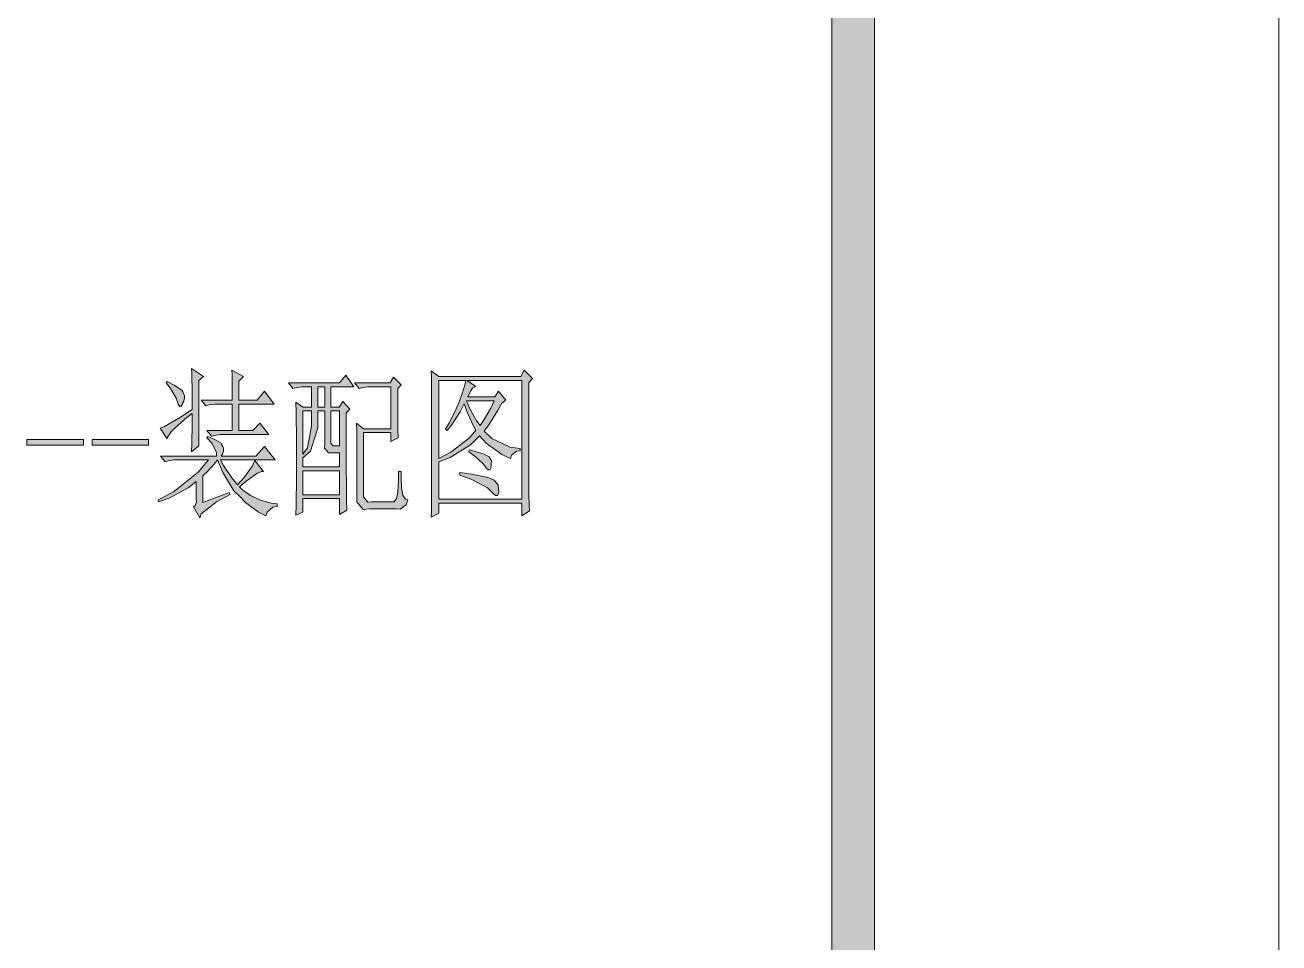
# Model space of a CAD drawing. Header units: millimetres. Extents: x 0 to 829, y 0 to 586.
# Drawn here: x 800.11 to 829.15, y 25.75 to 47 of the extents above; entities that cross this region are included whole.
import ezdxf

# ---------------------------------------------------------------- set-up
doc = ezdxf.new("R2010")
doc.units = ezdxf.units.MM

msp = doc.modelspace()

# ---------------------------------------------------------------- hatches: boundary and pattern name
h = msp.add_hatch(color=0)
h.dxf.hatch_style = 2
h.paths.add_polyline_path([(819.788528, 9.36625), (818.80075, 10.3505), (818.80075, 575.281778), (819.788528, 576.266028)])
h = msp.add_hatch(color=0)
h.dxf.hatch_style = 2
h.paths.add_polyline_path([(804.135778, 38.773806), (804.135778, 37.256861), (803.969972, 37.122806), (803.977028, 37.309778), (803.980556, 37.75075), (803.980556, 38.008278), (803.857083, 37.913028), (803.656, 37.740167), (803.574861, 37.662556), (803.49725, 37.584944), (803.409056, 37.461472), (803.405528, 37.419139), (803.239722, 37.669611), (803.3385, 37.704889), (803.712444, 37.920083), (803.980556, 38.096472), (803.980556, 38.470417), (803.977028, 38.950194), (803.969972, 39.0525), (804.241611, 38.862)])
h = msp.add_hatch(color=0)
h.dxf.hatch_style = 2
h.paths.add_polyline_path([(804.192222, 38.315194), (804.911889, 38.315194), (804.911889, 38.565667), (804.908361, 38.914917), (804.901306, 39.010167), (805.172944, 38.862), (805.067111, 38.759694), (805.067111, 38.315194), (805.490444, 38.315194), (805.65625, 38.523333), (805.8785, 38.227), (805.067111, 38.227), (805.067111, 37.609639), (805.384611, 37.609639), (805.550417, 37.786028), (805.762083, 37.521444), (804.710806, 37.521444), (804.636722, 37.521444), (804.495611, 37.500278), (804.428583, 37.479111), (804.32275, 37.609639), (804.911889, 37.609639), (804.911889, 38.227), (804.583806, 38.227), (804.506194, 38.227), (804.365083, 38.205833), (804.301583, 38.184667)])
h = msp.add_hatch(color=0)
h.paths.add_polyline_path([(811.780472, 38.727944), (811.780472, 36.286722), (811.780472, 36.138556), (811.787528, 35.873972), (811.794583, 35.754028), (811.618194, 35.637611), (811.618194, 35.930417), (809.695556, 35.930417), (809.695556, 35.697583), (809.519167, 35.609389), (809.526222, 35.754028), (809.52975, 36.057417), (809.52975, 36.212639), (809.52975, 38.435139), (809.52975, 38.562139), (809.526222, 38.840833), (809.519167, 38.996056), (809.695556, 38.862), (811.5935, 38.862), (811.674639, 39.010167), (811.865139, 38.816139)])
h.paths.add_polyline_path([(809.695556, 36.022139), (811.618194, 36.022139), (811.618194, 38.773806), (810.344667, 38.773806), (810.54575, 38.63975), (810.475194, 38.597417), (810.439917, 38.530389), (810.387, 38.428083), (810.369361, 38.389278), (810.993778, 38.389278), (811.074917, 38.523333), (811.251306, 38.318722), (811.156056, 38.244639), (811.057278, 38.06825), (810.852667, 37.743694), (810.743306, 37.595528), (810.92675, 37.426194), (811.346556, 37.228639), (811.582917, 37.196889), (811.582917, 37.140444), (811.494722, 37.133389), (811.381833, 37.045194), (811.357139, 36.964056), (811.152528, 37.059306), (810.792694, 37.323889), (810.637472, 37.493222), (810.432861, 37.285083), (809.960139, 36.985222), (809.695556, 36.889972)])
h.paths.add_polyline_path([(809.695556, 38.773806), (809.695556, 36.964056), (809.97425, 37.108694), (810.404639, 37.440306), (810.556333, 37.62375), (810.478722, 37.757806), (810.344667, 38.061194), (810.284694, 38.230528), (810.189444, 38.043556), (809.991889, 37.736639), (809.886056, 37.609639), (809.850778, 37.641389), (809.9425, 37.796611), (810.10125, 38.114111), (810.168278, 38.279917), (810.231778, 38.445722), (810.309389, 38.692667), (810.319972, 38.773806)])
h.paths.add_polyline_path([(810.334083, 38.301083), (810.415222, 38.117639), (810.573972, 37.831889), (810.651583, 37.729583), (810.732722, 37.846), (810.898528, 38.13175), (810.979667, 38.301083)])
h = msp.add_hatch(color=0)
h.dxf.hatch_style = 2
h.paths.add_polyline_path([(803.405528, 38.745583), (803.564278, 38.664444), (803.744194, 38.5445), (803.765361, 38.509222), (803.783, 38.470417), (803.804167, 38.413972), (803.804167, 38.389278), (803.804167, 38.361056), (803.786528, 38.2905), (803.768889, 38.251694), (803.75125, 38.209361), (803.723028, 38.170556), (803.712444, 38.170556), (803.694806, 38.170556), (803.659528, 38.219944), (803.641889, 38.272861), (803.610139, 38.361056), (803.479611, 38.583306), (803.380833, 38.713833)])
h = msp.add_hatch(color=0)
h.paths.add_polyline_path([(807.550667, 38.022389), (807.550667, 37.126333), (807.557722, 35.997444), (807.564778, 35.771667), (807.398972, 35.665833), (807.398972, 36.03625), (806.548778, 36.03625), (806.548778, 35.725806), (806.3865, 35.651722), (806.390028, 35.881028), (806.397083, 36.530139), (806.397083, 36.949944), (806.397083, 37.36975), (806.390028, 38.029444), (806.3865, 38.272861), (806.548778, 38.156444), (806.749861, 38.156444), (806.749861, 38.625639), (806.598167, 38.625639), (806.520556, 38.625639), (806.379444, 38.604472), (806.315944, 38.583306), (806.210111, 38.713833), (807.398972, 38.713833), (807.540083, 38.89375), (807.727056, 38.625639), (807.197889, 38.625639), (807.197889, 38.156444), (807.388389, 38.156444), (807.469528, 38.286972), (807.635333, 38.110583)])
h.paths.add_polyline_path([(806.890972, 38.06825), (806.890972, 37.676667), (806.721639, 37.133389), (806.548778, 36.978167), (806.548778, 36.773556), (807.398972, 36.773556), (807.398972, 37.094583), (807.233167, 37.094583), (807.137917, 37.094583), (807.049722, 37.203944), (807.056778, 37.316833), (807.056778, 38.06825)])
h.paths.add_polyline_path([(806.548778, 36.681833), (806.548778, 36.124444), (807.398972, 36.124444), (807.398972, 36.681833)])
h.paths.add_polyline_path([(807.197889, 38.06825), (807.197889, 37.390917), (807.197889, 37.323889), (807.240222, 37.256861), (807.282556, 37.256861), (807.398972, 37.256861), (807.398972, 38.06825)])
h.paths.add_polyline_path([(806.548778, 38.06825), (806.548778, 37.066361), (806.651083, 37.214528), (806.749861, 37.715472), (806.749861, 38.06825)])
h.paths.add_polyline_path([(806.890972, 38.625639), (806.890972, 38.156444), (807.056778, 38.156444), (807.056778, 38.625639)])
h = msp.add_hatch(color=0)
h.dxf.hatch_style = 2
h.paths.add_polyline_path([(808.743056, 38.583306), (808.743056, 38.198778), (808.746583, 37.634333), (808.753639, 37.447361), (808.587833, 37.359167), (808.587833, 37.567306), (807.952833, 37.567306), (807.952833, 36.212639), (807.952833, 36.078583), (808.048083, 35.955111), (808.139806, 35.962167), (808.612528, 35.962167), (808.658389, 35.962167), (808.718361, 36.03625), (808.728944, 36.110333), (808.743056, 36.184417), (808.760694, 36.463111), (808.764222, 36.667722), (808.824194, 36.667722), (808.824194, 36.516028), (808.834778, 36.279667), (808.848889, 36.198528), (808.859472, 36.117389), (808.922972, 36.022139), (808.975889, 36.008028), (808.937083, 35.895139), (808.7995, 35.792833), (808.707778, 35.799889), (808.093944, 35.799889), (807.94225, 35.785778), (807.794083, 35.962167), (807.797611, 36.152667), (807.797611, 36.801778), (807.794083, 37.616694), (807.787028, 37.786028), (807.952833, 37.6555), (808.587833, 37.6555), (808.587833, 38.625639), (808.129222, 38.625639), (808.051611, 38.625639), (807.9105, 38.604472), (807.847, 38.583306), (807.741167, 38.713833), (808.566667, 38.713833), (808.647806, 38.847889), (808.824194, 38.6715)])
h = msp.add_hatch(color=0)
h.dxf.hatch_style = 2
h.paths.add_polyline_path([(804.548528, 37.0205), (804.548528, 37.108694), (804.435639, 37.320361), (804.32275, 37.447361), (804.347444, 37.475583), (804.488556, 37.415611), (804.650833, 37.320361), (804.672, 37.285083), (804.693167, 37.246278), (804.710806, 37.189833), (804.710806, 37.168667), (804.710806, 37.136917), (804.682583, 37.062833), (804.654361, 37.0205), (805.455167, 37.0205), (805.65625, 37.239222), (805.903194, 36.932306), (804.64025, 36.932306), (804.707278, 36.805306), (804.901306, 36.519556), (805.031833, 36.357278), (805.176472, 36.519556), (805.377556, 36.79825), (805.430472, 36.918194), (805.631556, 36.667722), (805.585694, 36.660667), (805.479861, 36.614806), (805.426944, 36.579528), (805.3705, 36.540722), (805.194111, 36.410194), (805.077694, 36.311417), (805.14825, 36.240861), (805.335222, 36.110333), (805.448111, 36.053889), (805.564528, 36.000972), (805.815, 35.930417), (805.949056, 35.916306), (805.949056, 35.856333), (805.850278, 35.835167), (805.71975, 35.725806), (805.691528, 35.637611), (805.518667, 35.725806), (805.215278, 35.948056), (805.08475, 36.085639), (804.950694, 36.219694), (804.693167, 36.643028), (804.569694, 36.932306), (804.488556, 36.837056), (804.319222, 36.650083), (804.231028, 36.561889), (804.231028, 35.944528), (804.841333, 36.180889), (804.866028, 36.135028), (804.548528, 35.958639), (804.192222, 35.687), (804.156944, 35.59175), (804.015833, 35.842222), (804.051111, 35.8775), (804.082861, 35.958639), (804.075806, 36.0045), (804.075806, 36.431361), (803.888833, 36.283194), (803.451389, 36.046833), (803.204444, 35.958639), (803.193861, 36.0045), (803.539583, 36.187944), (804.121667, 36.650083), (804.358028, 36.932306), (803.641889, 36.932306), (803.564278, 36.932306), (803.423167, 36.907611), (803.356139, 36.886444), (803.250306, 37.0205)])
h = msp.add_hatch(color=0)
h.dxf.hatch_style = 2
h.paths.add_polyline_path([(800.152917, 37.270972), (800.152917, 37.4015), (801.461722, 37.4015), (801.461722, 37.270972)])
h = msp.add_hatch(color=0)
h.dxf.hatch_style = 2
h.paths.add_polyline_path([(801.662806, 37.270972), (801.662806, 37.4015), (802.968083, 37.4015), (802.968083, 37.270972)])
h = msp.add_hatch(color=0)
h.dxf.hatch_style = 2
h.paths.add_polyline_path([(810.404639, 37.168667), (810.54575, 37.129861), (810.743306, 37.066361), (810.803278, 37.034611), (810.86325, 37.006389), (810.916167, 36.907611), (810.909111, 36.837056), (810.905583, 36.7665), (810.880889, 36.699472), (810.86325, 36.699472), (810.845611, 36.699472), (810.803278, 36.73475), (810.778583, 36.770028), (810.722139, 36.844111), (810.528111, 37.0205), (810.390528, 37.122806)])
h = msp.add_hatch(color=0)
h.dxf.hatch_style = 2
h.paths.add_polyline_path([(810.178861, 36.6395), (810.4505, 36.600694), (810.806806, 36.530139), (810.891472, 36.498389), (810.976139, 36.466639), (811.067861, 36.350222), (811.074917, 36.269083), (811.081972, 36.187944), (811.057278, 36.110333), (811.029056, 36.110333), (811.011417, 36.110333), (810.951444, 36.152667), (810.909111, 36.198528), (810.820917, 36.286722), (810.457556, 36.477222), (810.178861, 36.579528)])

# ---------------------------------------------------------------- linework, layer by layer
at = {"color": 0, "lineweight": 0}
for points in [[(0, 0), (0, 585.632278), (829.154778, 585.632278), (829.154778, 0)], [(819.788528, 9.36625), (818.80075, 10.3505), (818.80075, 575.281778), (819.788528, 576.266028)], [(804.135778, 38.773806), (804.135778, 37.256861), (803.969972, 37.122806), (803.977028, 37.309778), (803.980556, 37.75075), (803.980556, 38.008278), (803.857083, 37.913028), (803.656, 37.740167), (803.574861, 37.662556), (803.49725, 37.584944), (803.409056, 37.461472), (803.405528, 37.419139), (803.239722, 37.669611), (803.3385, 37.704889), (803.712444, 37.920083), (803.980556, 38.096472), (803.980556, 38.470417), (803.977028, 38.950194), (803.969972, 39.0525), (804.241611, 38.862)], [(804.192222, 38.315194), (804.911889, 38.315194), (804.911889, 38.565667), (804.908361, 38.914917), (804.901306, 39.010167), (805.172944, 38.862), (805.067111, 38.759694), (805.067111, 38.315194), (805.490444, 38.315194), (805.65625, 38.523333), (805.8785, 38.227), (805.067111, 38.227), (805.067111, 37.609639), (805.384611, 37.609639), (805.550417, 37.786028), (805.762083, 37.521444), (804.710806, 37.521444), (804.636722, 37.521444), (804.495611, 37.500278), (804.428583, 37.479111), (804.32275, 37.609639), (804.911889, 37.609639), (804.911889, 38.227), (804.583806, 38.227), (804.506194, 38.227), (804.365083, 38.205833), (804.301583, 38.184667)], [(811.780472, 38.727944), (811.780472, 36.286722), (811.780472, 36.138556), (811.787528, 35.873972), (811.794583, 35.754028), (811.618194, 35.637611), (811.618194, 35.930417), (809.695556, 35.930417), (809.695556, 35.697583), (809.519167, 35.609389), (809.526222, 35.754028), (809.52975, 36.057417), (809.52975, 36.212639), (809.52975, 38.435139), (809.52975, 38.562139), (809.526222, 38.840833), (809.519167, 38.996056), (809.695556, 38.862), (811.5935, 38.862), (811.674639, 39.010167), (811.865139, 38.816139)], [(803.405528, 38.745583), (803.564278, 38.664444), (803.744194, 38.5445), (803.765361, 38.509222), (803.783, 38.470417), (803.804167, 38.413972), (803.804167, 38.389278), (803.804167, 38.361056), (803.786528, 38.2905), (803.768889, 38.251694), (803.75125, 38.209361), (803.723028, 38.170556), (803.712444, 38.170556), (803.694806, 38.170556), (803.659528, 38.219944), (803.641889, 38.272861), (803.610139, 38.361056), (803.479611, 38.583306), (803.380833, 38.713833)], [(807.550667, 38.022389), (807.550667, 37.126333), (807.557722, 35.997444), (807.564778, 35.771667), (807.398972, 35.665833), (807.398972, 36.03625), (806.548778, 36.03625), (806.548778, 35.725806), (806.3865, 35.651722), (806.390028, 35.881028), (806.397083, 36.530139), (806.397083, 36.949944), (806.397083, 37.36975), (806.390028, 38.029444), (806.3865, 38.272861), (806.548778, 38.156444), (806.749861, 38.156444), (806.749861, 38.625639), (806.598167, 38.625639), (806.520556, 38.625639), (806.379444, 38.604472), (806.315944, 38.583306), (806.210111, 38.713833), (807.398972, 38.713833), (807.540083, 38.89375), (807.727056, 38.625639), (807.197889, 38.625639), (807.197889, 38.156444), (807.388389, 38.156444), (807.469528, 38.286972), (807.635333, 38.110583)], [(808.743056, 38.583306), (808.743056, 38.198778), (808.746583, 37.634333), (808.753639, 37.447361), (808.587833, 37.359167), (808.587833, 37.567306), (807.952833, 37.567306), (807.952833, 36.212639), (807.952833, 36.078583), (808.048083, 35.955111), (808.139806, 35.962167), (808.612528, 35.962167), (808.658389, 35.962167), (808.718361, 36.03625), (808.728944, 36.110333), (808.743056, 36.184417), (808.760694, 36.463111), (808.764222, 36.667722), (808.824194, 36.667722), (808.824194, 36.516028), (808.834778, 36.279667), (808.848889, 36.198528), (808.859472, 36.117389), (808.922972, 36.022139), (808.975889, 36.008028), (808.937083, 35.895139), (808.7995, 35.792833), (808.707778, 35.799889), (808.093944, 35.799889), (807.94225, 35.785778), (807.794083, 35.962167), (807.797611, 36.152667), (807.797611, 36.801778), (807.794083, 37.616694), (807.787028, 37.786028), (807.952833, 37.6555), (808.587833, 37.6555), (808.587833, 38.625639), (808.129222, 38.625639), (808.051611, 38.625639), (807.9105, 38.604472), (807.847, 38.583306), (807.741167, 38.713833), (808.566667, 38.713833), (808.647806, 38.847889), (808.824194, 38.6715)], [(809.695556, 36.022139), (811.618194, 36.022139), (811.618194, 38.773806), (810.344667, 38.773806), (810.54575, 38.63975), (810.475194, 38.597417), (810.439917, 38.530389), (810.387, 38.428083), (810.369361, 38.389278), (810.993778, 38.389278), (811.074917, 38.523333), (811.251306, 38.318722), (811.156056, 38.244639), (811.057278, 38.06825), (810.852667, 37.743694), (810.743306, 37.595528), (810.92675, 37.426194), (811.346556, 37.228639), (811.582917, 37.196889), (811.582917, 37.140444), (811.494722, 37.133389), (811.381833, 37.045194), (811.357139, 36.964056), (811.152528, 37.059306), (810.792694, 37.323889), (810.637472, 37.493222), (810.432861, 37.285083), (809.960139, 36.985222), (809.695556, 36.889972)], [(809.695556, 38.773806), (809.695556, 36.964056), (809.97425, 37.108694), (810.404639, 37.440306), (810.556333, 37.62375), (810.478722, 37.757806), (810.344667, 38.061194), (810.284694, 38.230528), (810.189444, 38.043556), (809.991889, 37.736639), (809.886056, 37.609639), (809.850778, 37.641389), (809.9425, 37.796611), (810.10125, 38.114111), (810.168278, 38.279917), (810.231778, 38.445722), (810.309389, 38.692667), (810.319972, 38.773806)], [(806.890972, 38.625639), (806.890972, 38.156444), (807.056778, 38.156444), (807.056778, 38.625639)], [(806.890972, 38.06825), (806.890972, 37.676667), (806.721639, 37.133389), (806.548778, 36.978167), (806.548778, 36.773556), (807.398972, 36.773556), (807.398972, 37.094583), (807.233167, 37.094583), (807.137917, 37.094583), (807.049722, 37.203944), (807.056778, 37.316833), (807.056778, 38.06825)], [(806.548778, 38.06825), (806.548778, 37.066361), (806.651083, 37.214528), (806.749861, 37.715472), (806.749861, 38.06825)], [(807.197889, 38.06825), (807.197889, 37.390917), (807.197889, 37.323889), (807.240222, 37.256861), (807.282556, 37.256861), (807.398972, 37.256861), (807.398972, 38.06825)], [(810.334083, 38.301083), (810.415222, 38.117639), (810.573972, 37.831889), (810.651583, 37.729583), (810.732722, 37.846), (810.898528, 38.13175), (810.979667, 38.301083)], [(804.548528, 37.0205), (804.548528, 37.108694), (804.435639, 37.320361), (804.32275, 37.447361), (804.347444, 37.475583), (804.488556, 37.415611), (804.650833, 37.320361), (804.672, 37.285083), (804.693167, 37.246278), (804.710806, 37.189833), (804.710806, 37.168667), (804.710806, 37.136917), (804.682583, 37.062833), (804.654361, 37.0205), (805.455167, 37.0205), (805.65625, 37.239222), (805.903194, 36.932306), (804.64025, 36.932306), (804.707278, 36.805306), (804.901306, 36.519556), (805.031833, 36.357278), (805.176472, 36.519556), (805.377556, 36.79825), (805.430472, 36.918194), (805.631556, 36.667722), (805.585694, 36.660667), (805.479861, 36.614806), (805.426944, 36.579528), (805.3705, 36.540722), (805.194111, 36.410194), (805.077694, 36.311417), (805.14825, 36.240861), (805.335222, 36.110333), (805.448111, 36.053889), (805.564528, 36.000972), (805.815, 35.930417), (805.949056, 35.916306), (805.949056, 35.856333), (805.850278, 35.835167), (805.71975, 35.725806), (805.691528, 35.637611), (805.518667, 35.725806), (805.215278, 35.948056), (805.08475, 36.085639), (804.950694, 36.219694), (804.693167, 36.643028), (804.569694, 36.932306), (804.488556, 36.837056), (804.319222, 36.650083), (804.231028, 36.561889), (804.231028, 35.944528), (804.841333, 36.180889), (804.866028, 36.135028), (804.548528, 35.958639), (804.192222, 35.687), (804.156944, 35.59175), (804.015833, 35.842222), (804.051111, 35.8775), (804.082861, 35.958639), (804.075806, 36.0045), (804.075806, 36.431361), (803.888833, 36.283194), (803.451389, 36.046833), (803.204444, 35.958639), (803.193861, 36.0045), (803.539583, 36.187944), (804.121667, 36.650083), (804.358028, 36.932306), (803.641889, 36.932306), (803.564278, 36.932306), (803.423167, 36.907611), (803.356139, 36.886444), (803.250306, 37.0205)], [(800.152917, 37.270972), (800.152917, 37.4015), (801.461722, 37.4015), (801.461722, 37.270972)], [(801.662806, 37.270972), (801.662806, 37.4015), (802.968083, 37.4015), (802.968083, 37.270972)], [(810.404639, 37.168667), (810.54575, 37.129861), (810.743306, 37.066361), (810.803278, 37.034611), (810.86325, 37.006389), (810.916167, 36.907611), (810.909111, 36.837056), (810.905583, 36.7665), (810.880889, 36.699472), (810.86325, 36.699472), (810.845611, 36.699472), (810.803278, 36.73475), (810.778583, 36.770028), (810.722139, 36.844111), (810.528111, 37.0205), (810.390528, 37.122806)], [(806.548778, 36.681833), (806.548778, 36.124444), (807.398972, 36.124444), (807.398972, 36.681833)], [(810.178861, 36.6395), (810.4505, 36.600694), (810.806806, 36.530139), (810.891472, 36.498389), (810.976139, 36.466639), (811.067861, 36.350222), (811.074917, 36.269083), (811.081972, 36.187944), (811.057278, 36.110333), (811.029056, 36.110333), (811.011417, 36.110333), (810.951444, 36.152667), (810.909111, 36.198528), (810.820917, 36.286722), (810.457556, 36.477222), (810.178861, 36.579528)]]:
    msp.add_lwpolyline(points, close=True, dxfattribs=at)

doc.saveas('drawing.dxf')
